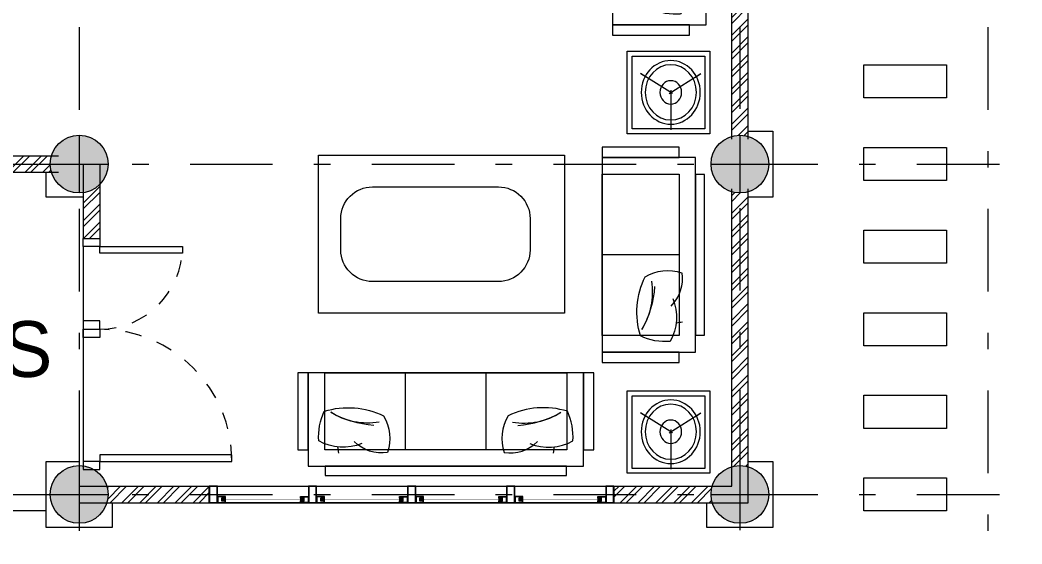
# Model space of a CAD drawing. Header units: millimetres. Extents: x -667 to -468, y -723 to -475.
# Drawn here: x -648.01 to -641.94, y -521.99 to -518.82 of the extents above; entities that cross this region are included whole.
import ezdxf

# ---------------------------------------------------------------- set-up
doc = ezdxf.new("R2010")
doc.units = ezdxf.units.MM
for name, pattern in [('CENTER', [2, 1.25, -0.25, 0.25, -0.25]), ('DASHDOT', [1, 0.5, -0.25, 0, -0.25]), ('HIDDEN', [0.375, 0.25, -0.125])]:
    doc.linetypes.add(name, pattern=pattern)
doc.layers.get('0').update_dxf_attribs({"lineweight": 9})
for name, color, linetype, lineweight in [('COLUMN', 11, 'Continuous', 9), ('dinding', 36, 'Continuous', 9), ('DOOR', 6, 'Continuous', 5), ('Furniture', 172, 'Continuous', 0), ('GRID', 250, 'CENTER', 0), ('HIDDEN', 9, 'HIDDEN', 5), ('NOTASI', 250, 'Continuous', 5), ('pintu', 6, 'Continuous', 5), ('TEXT', 26, 'Continuous', 5)]:
    doc.layers.add(name, color=color, linetype=linetype, lineweight=lineweight)
doc.styles.get("Standard").update_dxf_attribs({"font": 'arial.ttf'})

# ---------------------------------------------------------------- blocks, each defined once
blk = doc.blocks.new('kolommm bulat')
at = {"layer": 'NOTASI'}
h = blk.add_hatch(color=256, dxfattribs=at)
h.paths.add_polyline_path([(-808.9141, -494.9305), (-808.9141, -495.1055), (-808.7391, -495.1055, 0.414214)])
h.paths.add_polyline_path([(-808.9141, -494.9305, 0.414214), (-809.0891, -495.1055), (-808.9141, -495.1055)])
h.paths.add_polyline_path([(-808.9141, -495.1055), (-809.0891, -495.1055, 0.414214), (-808.9141, -495.2805)])
h.paths.add_polyline_path([(-808.7391, -495.1055), (-808.9141, -495.1055), (-808.9141, -495.2805, 0.414214)])
for p, q in [((-808.9141, -494.9305), (-808.9141, -495.2805)), ((-809.0891, -495.1055), (-808.7391, -495.1055))]:
    blk.add_line(p, q)
blk.add_circle((-808.9141, -495.1055), 0.175)
blk = doc.blocks.new('FFFEWWW')
at = {"layer": 'Furniture'}
for points in [[(463.5832, -123.0419), (465.0453, -123.0419), (465.0453, -122.9873), (463.5832, -122.9873)], [(465.147, -123.0419), (463.4817, -123.0419), (463.4817, -123.6076), (465.147, -123.6076), (465.147, -123.0419)], [(463.4817, -123.1419), (463.4189, -123.1419), (463.4189, -123.6076), (463.4817, -123.6076)], [(463.5817, -123.1419), (465.047, -123.1419), (465.047, -123.6076), (463.5817, -123.6076)], [(465.2098, -123.1419), (465.147, -123.1419), (465.147, -123.6076), (465.2098, -123.6076)]]:
    blk.add_lwpolyline(points, close=True, dxfattribs=at)
at = {"layer": 'Furniture', "ltscale": 5000}
for points in [[(464.0701, -123.1419), (464.0701, -123.6076)], [(464.5585, -123.1419), (464.5585, -123.6076)]]:
    blk.add_lwpolyline(points, dxfattribs=at)
at = {"layer": 'Furniture'}
for centre, major_axis, start_param, end_param in [((460.1274, -122.6434), (-2.5237, 2.5237), 3.781983, 3.79269), ((463.924, -123.3533), (-0.2304, 0.0031), 4.562174, 5.517908), ((463.924, -123.3533), (-0.2304, 0.0032), 4.562506, 5.51824), ((463.7054, -123.2101), (-0.2696, 0.0034), 2.621113, 3.471576), ((463.6919, -123.4529), (-0.2956, 0.004), 4.3283, 5.243524), ((463.6919, -123.4529), (-0.2956, 0.0043), 4.329343, 5.244567), ((463.888, -123.2253), (-0.3437, 0.0047), -0.071752, 0.465012), ((463.9205, -123.9094), (-0.6207, 0.0089), -1.489892, -1.04612), ((463.8421, -123.7193), (-0.4158, 0.0057), 4.559337, 5.297147), ((463.7227, -122.9081), (-0.4888, 0.007), 1.286125, 2.040349)]:
    blk.add_ellipse(centre, major_axis=major_axis, ratio=1, start_param=start_param, end_param=end_param, dxfattribs=at)
at = {"layer": 'Furniture', "extrusion": (0, 0, -1)}
for centre, major_axis, start_param, end_param in [((464.9233, -123.2101), (0.2696, 0.0034), 2.621113, 3.471576), ((464.7046, -123.3533), (0.2304, 0.0031), 4.562174, 5.517908), ((464.7046, -123.3533), (0.2304, 0.0032), 4.562506, 5.51824), ((468.5013, -122.6434), (2.5237, 2.5237), 3.781983, 3.79269), ((464.9368, -123.4529), (0.2956, 0.004), 4.3283, 5.243524), ((464.9368, -123.4529), (0.2956, 0.0043), 4.329343, 5.244567), ((464.7406, -123.2253), (0.3437, 0.0047), -0.071752, 0.465012), ((464.7866, -123.7193), (0.4158, 0.0057), 4.559337, 5.297147), ((464.7082, -123.9094), (0.6207, 0.0089), -1.489892, -1.04612), ((464.9059, -122.9081), (0.4888, 0.007), 1.286125, 2.040349)]:
    blk.add_ellipse(centre, major_axis=major_axis, ratio=1, start_param=start_param, end_param=end_param, dxfattribs=at)
blk = doc.blocks.new('VVFRR')
at = {"layer": 'Furniture'}
for points in [[(461.0407, -124.0041), (461.0407, -124.0668), (461.5063, -124.0668), (461.5063, -124.0041)], [(460.9407, -124.0668), (460.9407, -125.2437), (461.5063, -125.2437), (461.5063, -124.0668), (460.9407, -124.0668)], [(460.9407, -125.1422), (460.9407, -124.1685), (460.8861, -124.1685), (460.8861, -125.1422)], [(461.0407, -125.1437), (461.0407, -124.1668), (461.5063, -124.1668), (461.5063, -125.1437)], [(461.0407, -125.2437), (461.0407, -125.3065), (461.5063, -125.3065), (461.5063, -125.2437)]]:
    blk.add_lwpolyline(points, close=True, dxfattribs=at)
at = {"layer": 'Furniture', "ltscale": 5000}
blk.add_lwpolyline([(461.0407, -124.6553), (461.5063, -124.6553)], dxfattribs=at)
at = {"layer": 'Furniture', "extrusion": (0, 0, -1)}
for centre, major_axis, start_param, end_param in [((461.3516, -124.277), (-0.004, 0.2956), 4.3283, 5.243524), ((461.3516, -124.277), (-0.0043, 0.2956), 4.329343, 5.244567), ((461.1241, -124.4732), (-0.0047, 0.3437), -0.071752, 0.465012), ((461.8081, -124.5056), (-0.0089, 0.6207), -1.489892, -1.04612), ((461.6181, -124.4272), (-0.0057, 0.4158), 4.559337, 5.297147), ((460.8068, -124.3079), (-0.007, 0.4888), 1.286125, 2.040349), ((460.5421, -120.7126), (-2.5237, 2.5237), 3.781983, 3.79269), ((461.252, -124.5092), (-0.0031, 0.2304), 4.562174, 5.517908), ((461.252, -124.5092), (-0.0032, 0.2304), 4.562506, 5.51824), ((461.1089, -124.2905), (-0.0034, 0.2696), 2.621113, 3.471576)]:
    blk.add_ellipse(centre, major_axis=major_axis, ratio=1, start_param=start_param, end_param=end_param, dxfattribs=at)
blk = doc.blocks.new('VRRW')
at = {"layer": 'Furniture'}
for p, q in [((460.9236, -123.5375), (460.9236, -123.0375)), ((460.9236, -123.0375), (461.4236, -123.0375)), ((461.4236, -123.0375), (461.4236, -123.5375)), ((460.9536, -123.5075), (460.9536, -123.0675)), ((460.9536, -123.0675), (461.3936, -123.0675)), ((461.3936, -123.0675), (461.3936, -123.5075)), ((461.1979, -123.2922), (461.0048, -123.172)), ((461.1979, -123.2922), (461.0048, -123.172)), ((461.0386, -123.1931), (461.0072, -123.1735)), ((461.0386, -123.1931), (461.0072, -123.1735)), ((461.1773, -123.2922), (461.3704, -123.172)), ((461.1773, -123.2922), (461.3704, -123.172)), ((461.3366, -123.1931), (461.368, -123.1735)), ((461.3366, -123.1931), (461.368, -123.1735)), ((461.1876, -123.2729), (461.1876, -123.5132)), ((461.1876, -123.2729), (461.1876, -123.5132)), ((461.1876, -123.4712), (461.1876, -123.5103)), ((461.1876, -123.4712), (461.1876, -123.5103)), ((461.4236, -123.5375), (460.9236, -123.5375)), ((461.3936, -123.5075), (460.9536, -123.5075))]:
    blk.add_line(p, q, dxfattribs=at)
at = {"layer": 'Furniture', "extrusion": (0, 0, -1)}
for major_axis in [(0, 0.1927), (0, 0.167), (0, 0.167), (0, 0.0707), (0, 0.0707)]:
    blk.add_ellipse((461.1876, -123.2858), major_axis=major_axis, ratio=0.927896, start_param=3.141593, end_param=9.424778, dxfattribs=at)
blk = doc.blocks.new('*U564')
for points in [[(81023.4, 24533.4), (80973.4, 24533.4), (80973.4, 24433.4), (81023.4, 24433.4)], [(81873.4, 24533.4), (81823.4, 24533.4), (81823.4, 24433.4), (81873.4, 24433.4)], [(81023.4, 24433.4), (81023.4, 23633.4), (81063.4, 23633.4), (81063.4, 24433.4)]]:
    blk.add_lwpolyline(points, close=True)
at = {"layer": 'HIDDEN'}
blk.add_arc((81023.4, 24433.4), 800, 270, 0, dxfattribs=at)
blk = doc.blocks.new('*U619')
for points in [[(81273.4, 24533.4), (81323.4, 24533.4), (81323.4, 24433.4), (81273.4, 24433.4)], [(81823.4, 24533.4), (81873.4, 24533.4), (81873.4, 24433.4), (81823.4, 24433.4)], [(81823.4, 24433.4), (81823.4, 23933.4), (81783.4, 23933.4), (81783.4, 24433.4)]]:
    blk.add_lwpolyline(points, close=True)
at = {"layer": 'HIDDEN'}
blk.add_arc((81823.4, 24433.4), 500, 180, 270, dxfattribs=at)
blk = doc.blocks.new('VFEEW')
h = blk.add_hatch()
h.set_pattern_fill('ANSI31', color=30, scale=0.02, angle=-180, style=0)
h.set_pattern_definition([(45, (-1840.9476361, -2580.5427676), (-0.0017677669529, 0.0017677669529), [])])
h.paths.add_polyline_path([(-646.1735, -521.7223), (-646.1715, -521.7223, -0.354282), (-646.1695, -521.7193), (-646.1895, -521.7193), (-646.1895, -521.7273), (-646.1735, -521.7273)])
h.paths.add_polyline_path([(-646.1895, -521.7113), (-646.1895, -521.7193), (-646.1695, -521.7193, -0.354282), (-646.1715, -521.7163), (-646.1735, -521.7163), (-646.1735, -521.7113)])
h = blk.add_hatch()
h.set_pattern_fill('ANSI31', color=30, scale=0.02, angle=-180, style=0)
h.set_pattern_definition([(135, (549.0636286, -2580.5427676), (0.0017677669529, 0.0017677669529), [])])
h.paths.add_polyline_path([(-645.7105, -521.7223), (-645.7125, -521.7223, 0.354282), (-645.7145, -521.7193), (-645.6945, -521.7193), (-645.6945, -521.7273), (-645.7105, -521.7273)])
h.paths.add_polyline_path([(-645.6945, -521.7113), (-645.6945, -521.7193), (-645.7145, -521.7193, 0.354282), (-645.7125, -521.7163), (-645.7105, -521.7163), (-645.7105, -521.7113)])
h = blk.add_hatch()
h.set_pattern_fill('ANSI31', color=30, scale=0.02, angle=-180, style=0)
h.set_pattern_definition([(45, (-1840.3476361, -2580.5427676), (-0.0017677669529, 0.0017677669529), [])])
h.paths.add_polyline_path([(-645.5735, -521.7223), (-645.5715, -521.7223, -0.354282), (-645.5695, -521.7193), (-645.5895, -521.7193), (-645.5895, -521.7273), (-645.5735, -521.7273)])
h.paths.add_polyline_path([(-645.5895, -521.7113), (-645.5895, -521.7193), (-645.5695, -521.7193, -0.354282), (-645.5715, -521.7163), (-645.5735, -521.7163), (-645.5735, -521.7113)])
h = blk.add_hatch()
h.set_pattern_fill('ANSI31', color=30, scale=0.02, angle=-180, style=0)
h.set_pattern_definition([(135, (549.6636286, -2580.5427676), (0.0017677669529, 0.0017677669529), [])])
h.paths.add_polyline_path([(-645.1105, -521.7223), (-645.1125, -521.7223, 0.354282), (-645.1145, -521.7193), (-645.0945, -521.7193), (-645.0945, -521.7273), (-645.1105, -521.7273)])
h.paths.add_polyline_path([(-645.0945, -521.7113), (-645.0945, -521.7193), (-645.1145, -521.7193, 0.354282), (-645.1125, -521.7163), (-645.1105, -521.7163), (-645.1105, -521.7113)])
h = blk.add_hatch()
h.set_pattern_fill('ANSI31', color=30, scale=0.02, angle=-180, style=0)
h.set_pattern_definition([(45, (-1839.7476361, -2580.5427676), (-0.0017677669529, 0.0017677669529), [])])
h.paths.add_polyline_path([(-644.9735, -521.7223), (-644.9715, -521.7223, -0.354282), (-644.9695, -521.7193), (-644.9895, -521.7193), (-644.9895, -521.7273), (-644.9735, -521.7273)])
h.paths.add_polyline_path([(-644.9895, -521.7113), (-644.9895, -521.7193), (-644.9695, -521.7193, -0.354282), (-644.9715, -521.7163), (-644.9735, -521.7163), (-644.9735, -521.7113)])
h = blk.add_hatch()
h.set_pattern_fill('ANSI31', color=30, scale=0.02, angle=-180, style=0)
h.set_pattern_definition([(135, (550.2636286, -2580.5427676), (0.0017677669529, 0.0017677669529), [])])
h.paths.add_polyline_path([(-644.5105, -521.7223), (-644.5125, -521.7223, 0.354282), (-644.5145, -521.7193), (-644.4945, -521.7193), (-644.4945, -521.7273), (-644.5105, -521.7273)])
h.paths.add_polyline_path([(-644.4945, -521.7113), (-644.4945, -521.7193), (-644.5145, -521.7193, 0.354282), (-644.5125, -521.7163), (-644.5105, -521.7163), (-644.5105, -521.7113)])
h = blk.add_hatch()
h.set_pattern_fill('ANSI31', color=30, scale=0.02, angle=-180, style=0)
h.set_pattern_definition([(45, (-1839.1476361, -2580.5427676), (-0.0017677669529, 0.0017677669529), [])])
h.paths.add_polyline_path([(-644.3735, -521.7223), (-644.3715, -521.7223, -0.354282), (-644.3695, -521.7193), (-644.3895, -521.7193), (-644.3895, -521.7273), (-644.3735, -521.7273)])
h.paths.add_polyline_path([(-644.3895, -521.7113), (-644.3895, -521.7193), (-644.3695, -521.7193, -0.354282), (-644.3715, -521.7163), (-644.3735, -521.7163), (-644.3735, -521.7113)])
h = blk.add_hatch()
h.set_pattern_fill('ANSI31', color=30, scale=0.02, angle=-180, style=0)
h.set_pattern_definition([(135, (550.8636286, -2580.5427676), (0.0017677669529, 0.0017677669529), [])])
h.paths.add_polyline_path([(-643.9105, -521.7223), (-643.9125, -521.7223, 0.354282), (-643.9145, -521.7193), (-643.8945, -521.7193), (-643.8945, -521.7273), (-643.9105, -521.7273)])
h.paths.add_polyline_path([(-643.8945, -521.7113), (-643.8945, -521.7193), (-643.9145, -521.7193, 0.354282), (-643.9125, -521.7163), (-643.9105, -521.7163), (-643.9105, -521.7113)])
for points in [[(-646.267, -521.6381), (-643.817, -521.6381), (-643.817, -521.7381), (-646.267, -521.7381)], [(-646.217, -521.6381), (-646.267, -521.6381), (-646.267, -521.7381), (-646.217, -521.7381)], [(-646.219, -521.6401), (-646.265, -521.6401), (-646.265, -521.7361), (-646.219, -521.7361)], [(-645.617, -521.6381), (-645.667, -521.6381), (-645.667, -521.7381), (-645.617, -521.7381)], [(-645.619, -521.6401), (-645.665, -521.6401), (-645.665, -521.7361), (-645.619, -521.7361)], [(-645.017, -521.6381), (-645.067, -521.6381), (-645.067, -521.7381), (-645.017, -521.7381)], [(-645.019, -521.6401), (-645.065, -521.6401), (-645.065, -521.7361), (-645.019, -521.7361)], [(-644.417, -521.6381), (-644.467, -521.6381), (-644.467, -521.7381), (-644.417, -521.7381)], [(-644.419, -521.6401), (-644.465, -521.6401), (-644.465, -521.7361), (-644.419, -521.7361)], [(-643.817, -521.6381), (-643.867, -521.6381), (-643.867, -521.7381), (-643.817, -521.7381)], [(-643.819, -521.6401), (-643.865, -521.6401), (-643.865, -521.7361), (-643.819, -521.7361)], [(-646.1915, -521.7093), (-646.1715, -521.7093), (-646.1715, -521.7026), (-646.215, -521.7026), (-646.215, -521.7361), (-646.1715, -521.7361), (-646.1715, -521.7293), (-646.1915, -521.7293)], [(-645.6925, -521.7093), (-645.7125, -521.7093), (-645.7125, -521.7026), (-645.669, -521.7026), (-645.669, -521.7361), (-645.7125, -521.7361), (-645.7125, -521.7293), (-645.6925, -521.7293)], [(-645.5915, -521.7093), (-645.5715, -521.7093), (-645.5715, -521.7026), (-645.615, -521.7026), (-645.615, -521.7361), (-645.5715, -521.7361), (-645.5715, -521.7293), (-645.5915, -521.7293)], [(-645.0925, -521.7093), (-645.1125, -521.7093), (-645.1125, -521.7026), (-645.069, -521.7026), (-645.069, -521.7361), (-645.1125, -521.7361), (-645.1125, -521.7293), (-645.0925, -521.7293)], [(-644.9915, -521.7093), (-644.9715, -521.7093), (-644.9715, -521.7026), (-645.015, -521.7026), (-645.015, -521.7361), (-644.9715, -521.7361), (-644.9715, -521.7293), (-644.9915, -521.7293)], [(-644.4925, -521.7093), (-644.5125, -521.7093), (-644.5125, -521.7026), (-644.469, -521.7026), (-644.469, -521.7361), (-644.5125, -521.7361), (-644.5125, -521.7293), (-644.4925, -521.7293)], [(-644.3915, -521.7093), (-644.3715, -521.7093), (-644.3715, -521.7026), (-644.415, -521.7026), (-644.415, -521.7361), (-644.3715, -521.7361), (-644.3715, -521.7293), (-644.3915, -521.7293)], [(-643.8925, -521.7093), (-643.9125, -521.7093), (-643.9125, -521.7026), (-643.869, -521.7026), (-643.869, -521.7361), (-643.9125, -521.7361), (-643.9125, -521.7293), (-643.8925, -521.7293)]]:
    blk.add_lwpolyline(points, close=True)
for points in [[(-646.1715, -521.7133), (-646.1715, -521.7113), (-646.1715, -521.7163), (-646.1715, -521.7113), (-646.1695, -521.7113), (-646.1695, -521.7006), (-646.217, -521.7006), (-646.217, -521.7381), (-646.1695, -521.7381), (-646.1695, -521.7273), (-646.1715, -521.7273), (-646.1715, -521.7223), (-646.1715, -521.7273)], [(-646.1715, -521.7223), (-646.1735, -521.7223), (-646.1735, -521.7273), (-646.1895, -521.7273), (-646.1895, -521.7113), (-646.1735, -521.7113), (-646.1735, -521.7163), (-646.1715, -521.7163)], [(-645.7125, -521.7133), (-645.7125, -521.7113), (-645.7125, -521.7163), (-645.7125, -521.7113), (-645.7145, -521.7113), (-645.7145, -521.7006), (-645.667, -521.7006), (-645.667, -521.7381), (-645.7145, -521.7381), (-645.7145, -521.7273), (-645.7125, -521.7273), (-645.7125, -521.7223), (-645.7125, -521.7273)], [(-645.7125, -521.7223), (-645.7105, -521.7223), (-645.7105, -521.7273), (-645.6945, -521.7273), (-645.6945, -521.7113), (-645.7105, -521.7113), (-645.7105, -521.7163), (-645.7125, -521.7163)], [(-645.5715, -521.7133), (-645.5715, -521.7113), (-645.5715, -521.7163), (-645.5715, -521.7113), (-645.5695, -521.7113), (-645.5695, -521.7006), (-645.617, -521.7006), (-645.617, -521.7381), (-645.5695, -521.7381), (-645.5695, -521.7273), (-645.5715, -521.7273), (-645.5715, -521.7223), (-645.5715, -521.7273)], [(-645.5715, -521.7223), (-645.5735, -521.7223), (-645.5735, -521.7273), (-645.5895, -521.7273), (-645.5895, -521.7113), (-645.5735, -521.7113), (-645.5735, -521.7163), (-645.5715, -521.7163)], [(-645.1125, -521.7133), (-645.1125, -521.7113), (-645.1125, -521.7163), (-645.1125, -521.7113), (-645.1145, -521.7113), (-645.1145, -521.7006), (-645.067, -521.7006), (-645.067, -521.7381), (-645.1145, -521.7381), (-645.1145, -521.7273), (-645.1125, -521.7273), (-645.1125, -521.7223), (-645.1125, -521.7273)], [(-645.1125, -521.7223), (-645.1105, -521.7223), (-645.1105, -521.7273), (-645.0945, -521.7273), (-645.0945, -521.7113), (-645.1105, -521.7113), (-645.1105, -521.7163), (-645.1125, -521.7163)], [(-644.9715, -521.7133), (-644.9715, -521.7113), (-644.9715, -521.7163), (-644.9715, -521.7113), (-644.9695, -521.7113), (-644.9695, -521.7006), (-645.017, -521.7006), (-645.017, -521.7381), (-644.9695, -521.7381), (-644.9695, -521.7273), (-644.9715, -521.7273), (-644.9715, -521.7223), (-644.9715, -521.7273)], [(-644.9715, -521.7223), (-644.9735, -521.7223), (-644.9735, -521.7273), (-644.9895, -521.7273), (-644.9895, -521.7113), (-644.9735, -521.7113), (-644.9735, -521.7163), (-644.9715, -521.7163)], [(-644.5125, -521.7133), (-644.5125, -521.7113), (-644.5125, -521.7163), (-644.5125, -521.7113), (-644.5145, -521.7113), (-644.5145, -521.7006), (-644.467, -521.7006), (-644.467, -521.7381), (-644.5145, -521.7381), (-644.5145, -521.7273), (-644.5125, -521.7273), (-644.5125, -521.7223), (-644.5125, -521.7273)], [(-644.5125, -521.7223), (-644.5105, -521.7223), (-644.5105, -521.7273), (-644.4945, -521.7273), (-644.4945, -521.7113), (-644.5105, -521.7113), (-644.5105, -521.7163), (-644.5125, -521.7163)], [(-644.3715, -521.7133), (-644.3715, -521.7113), (-644.3715, -521.7163), (-644.3715, -521.7113), (-644.3695, -521.7113), (-644.3695, -521.7006), (-644.417, -521.7006), (-644.417, -521.7381), (-644.3695, -521.7381), (-644.3695, -521.7273), (-644.3715, -521.7273), (-644.3715, -521.7223), (-644.3715, -521.7273)], [(-644.3715, -521.7223), (-644.3735, -521.7223), (-644.3735, -521.7273), (-644.3895, -521.7273), (-644.3895, -521.7113), (-644.3735, -521.7113), (-644.3735, -521.7163), (-644.3715, -521.7163)], [(-643.9125, -521.7133), (-643.9125, -521.7113), (-643.9125, -521.7163), (-643.9125, -521.7113), (-643.9145, -521.7113), (-643.9145, -521.7006), (-643.867, -521.7006), (-643.867, -521.7381), (-643.9145, -521.7381), (-643.9145, -521.7273), (-643.9125, -521.7273), (-643.9125, -521.7223), (-643.9125, -521.7273)], [(-643.9125, -521.7223), (-643.9105, -521.7223), (-643.9105, -521.7273), (-643.8945, -521.7273), (-643.8945, -521.7113), (-643.9105, -521.7113), (-643.9105, -521.7163), (-643.9125, -521.7163)]]:
    blk.add_lwpolyline(points)
at = {"color": 20, "const_width": 0.002}
for points in [[(-645.7105, -521.7193), (-646.1735, -521.7193)], [(-645.1105, -521.7193), (-645.5735, -521.7193)], [(-644.5105, -521.7193), (-644.9735, -521.7193)], [(-643.9105, -521.7193), (-644.3735, -521.7193)]]:
    blk.add_lwpolyline(points, dxfattribs=at)
for centre, start, end in [((-646.1687, -521.7166), 174.67337, 252.70675), ((-646.1687, -521.7221), 107.29325, 185.32663), ((-645.7154, -521.7166), 287.29325, 5.32663), ((-645.7154, -521.7221), 354.67337, 72.70675), ((-645.5687, -521.7166), 174.67337, 252.70675), ((-645.5687, -521.7221), 107.29325, 185.32663), ((-645.1154, -521.7166), 287.29325, 5.32663), ((-645.1154, -521.7221), 354.67337, 72.70675), ((-644.9687, -521.7166), 174.67337, 252.70675), ((-644.9687, -521.7221), 107.29325, 185.32663), ((-644.5154, -521.7166), 287.29325, 5.32663), ((-644.5154, -521.7221), 354.67337, 72.70675), ((-644.3687, -521.7166), 174.67337, 252.70675), ((-644.3687, -521.7221), 107.29325, 185.32663), ((-643.9154, -521.7166), 287.29325, 5.32663), ((-643.9154, -521.7221), 354.67337, 72.70675)]:
    blk.add_arc(centre, 0.00286, start, end)

msp = doc.modelspace()

# ---------------------------------------------------------------- hatches: boundary and pattern name
at = {"layer": 'NOTASI'}
h = msp.add_hatch(dxfattribs=at)
h.set_pattern_fill('ANSI32', color=256, scale=0.008, style=0)
h.paths.add_polyline_path([(-643.5983, -515.8558, -0.145898), (-643.6983, -515.8558), (-643.6983, -517.1381), (-643.5983, -517.1381)])
h.paths.add_polyline_path([(-643.5983, -518.2381), (-643.6983, -518.2381), (-643.6983, -519.5204, -0.145898), (-643.5983, -519.5204)])
h = msp.add_hatch(dxfattribs=at)
h.set_pattern_fill('ANSI32', color=256, scale=0.008, style=0)
h.paths.add_polyline_path([(-647.5233, -519.8105, -0.164525), (-647.6233, -519.8613), (-647.6233, -520.1381), (-647.5233, -520.1381)])
h.paths.add_polyline_path([(-647.816, -519.6381), (-648.06, -519.6381), (-648.06, -519.7381), (-647.816, -519.7381, -0.072565), (-647.8233, -519.6881, -0.072565)])
h.paths.add_polyline_path([(-649.2276, -519.6381), (-649.4806, -519.6381, -0.072565), (-649.4733, -519.6881, -0.072565), (-649.4806, -519.7381), (-649.2276, -519.7381)])
h.paths.add_polyline_path([(-649.8233, -519.6881, -0.072565), (-649.816, -519.6381), (-650.0011, -519.6381), (-650.0011, -519.7381), (-649.816, -519.7381, -0.072565)])
h.paths.add_polyline_path([(-650.0011, -519.6381), (-650.81, -519.6381), (-650.81, -519.7381), (-650.0011, -519.7381)])
h = msp.add_hatch(dxfattribs=at)
h.set_pattern_fill('ANSI32', color=256, scale=0.008, style=0)
h.paths.add_polyline_path([(-643.5983, -519.8558, -0.145898), (-643.6983, -519.8558), (-643.6983, -521.5204, -0.145898), (-643.5983, -521.5204)])
h.paths.add_polyline_path([(-643.8233, -521.6881, -0.072565), (-643.816, -521.6381), (-644.4108, -521.6381), (-644.4108, -521.7381), (-643.816, -521.7381, -0.072565)])
h.paths.add_polyline_path([(-646.8608, -521.6381), (-647.4806, -521.6381, -0.072565), (-647.4733, -521.6881, -0.072565), (-647.4806, -521.7381), (-646.8608, -521.7381)])

# ---------------------------------------------------------------- linework, layer by layer
for points in [[(-643.5983, -519.4881), (-643.4483, -519.4881), (-643.4483, -519.8881), (-643.5983, -519.8881)], [(-647.6233, -519.8881), (-647.8483, -519.8881), (-647.8483, -519.7381)], [(-647.4483, -521.7381), (-647.4483, -521.8881), (-647.8483, -521.8881), (-647.8483, -521.4881), (-647.6483, -521.4881)], [(-643.5983, -521.4881), (-643.4483, -521.4881), (-643.4483, -521.8881), (-643.8483, -521.8881), (-643.8483, -521.7381)]]:
    msp.add_lwpolyline(points)
at = {"layer": 'dinding'}
for p, q in [((-643.6983, -519.5381), (-643.6983, -515.8381)), ((-643.5983, -519.5381), (-643.5983, -515.8381)), ((-653.0233, -519.6381), (-647.7733, -519.6381)), ((-653.0233, -519.7381), (-647.7733, -519.7381)), ((-647.6233, -519.6881), (-647.6233, -520.1381)), ((-647.5233, -519.6881), (-647.5233, -520.1381)), ((-643.6983, -521.6381), (-643.6983, -519.8381)), ((-643.5983, -521.7381), (-643.5983, -519.8381)), ((-647.6233, -520.1881), (-647.6233, -521.4881)), ((-647.6483, -521.6381), (-643.6983, -521.6381)), ((-647.6483, -521.7381), (-643.5983, -521.7381)), ((-647.8483, -521.7881), (-649.5047, -521.7881))]:
    msp.add_line(p, q, dxfattribs=at)
at = {"layer": 'Furniture'}
msp.add_lwpolyline([(-644.7113, -519.6342), (-644.7113, -520.5912), (-646.2, -520.5912), (-646.2, -519.6342)], close=True, dxfattribs=at)
msp.add_lwpolyline([(-645.1098, -520.3993), (-645.8735, -520.3993, -0.414214), (-646.0644, -520.2084), (-646.0644, -520.0175, -0.414214), (-645.8735, -519.8266), (-645.1098, -519.8266, -0.414214), (-644.9189, -520.0175), (-644.9189, -520.2084, -0.414214)], format="xyb", close=True, dxfattribs=at)
at = {"layer": 'GRID', "linetype": 'DASHDOT', "lineweight": 0}
for p, q in [((-647.6483, -503.4591), (-647.6483, -527.0326)), ((-642.1483, -503.4591), (-642.1483, -527.0326)), ((-643.6483, -512.2544), (-643.6483, -527.0326)), ((-662.3772, -519.6881), (-637.6281, -519.6881)), ((-662.3772, -521.6881), (-637.6281, -521.6881))]:
    msp.add_line(p, q, dxfattribs=at)
at = {"layer": 'NOTASI'}
for points in [[(-642.3983, -519.0881), (-642.3983, -519.2881), (-642.8983, -519.2881), (-642.8983, -519.0881)], [(-642.3983, -519.5881), (-642.3983, -519.7881), (-642.8983, -519.7881), (-642.8983, -519.5881)], [(-642.3983, -520.0881), (-642.3983, -520.2881), (-642.8983, -520.2881), (-642.8983, -520.0881)], [(-642.3983, -520.5881), (-642.3983, -520.7881), (-642.8983, -520.7881), (-642.8983, -520.5881)], [(-642.3983, -521.0881), (-642.3983, -521.2881), (-642.8983, -521.2881), (-642.8983, -521.0881)], [(-642.3983, -521.5881), (-642.3983, -521.7881), (-642.8983, -521.7881), (-642.8983, -521.5881)]]:
    msp.add_lwpolyline(points, close=True, dxfattribs=at)

# ---------------------------------------------------------------- block references
for name, p, rotation in [('FFFEWWW', (-520.8113, -53.6972), 270), ('VVFRR', (-182.9763, -644.8927), 180), ('FFFEWWW', (-181.1143, -644.5599), 180)]:
    msp.add_blockref(name, p, dxfattribs=dict(rotation=rotation))
for p in [(-1105.2545, -395.9681), (-1105.2545, -398.0228)]:
    msp.add_blockref('VRRW', p)
at = {"layer": 'COLUMN'}
for p in [(161.2658, -24.5826), (165.2658, -24.5826), (161.2658, -26.5826), (165.2658, -26.5826)]:
    msp.add_blockref('kolommm bulat', p, dxfattribs=at)
at = {"layer": 'DOOR', "xscale": 0.0009999999999763531, "yscale": 0.0009999999999763531, "zscale": 0.0009999999999763531, "rotation": 90}
for name, p in [('*U619', (-623.0899, -602.0114)), ('*U564', (-623.0899, -602.5114))]:
    msp.add_blockref(name, p, dxfattribs=at)
at = {"layer": 'pintu'}
msp.add_blockref('VFEEW', (-0.5938, 0), dxfattribs=at)

# ---------------------------------------------------------------- texts
at = {"layer": 'TEXT', "insert": (-649.3156, -520.6392), "char_height": 0.3375, "width": 1.34779, "attachment_point": 1}
msp.add_mtext('{\\fAvantGarde Bk BT|b0|i0|c0|p34;TERAS}', dxfattribs=at)

doc.saveas('drawing.dxf')
